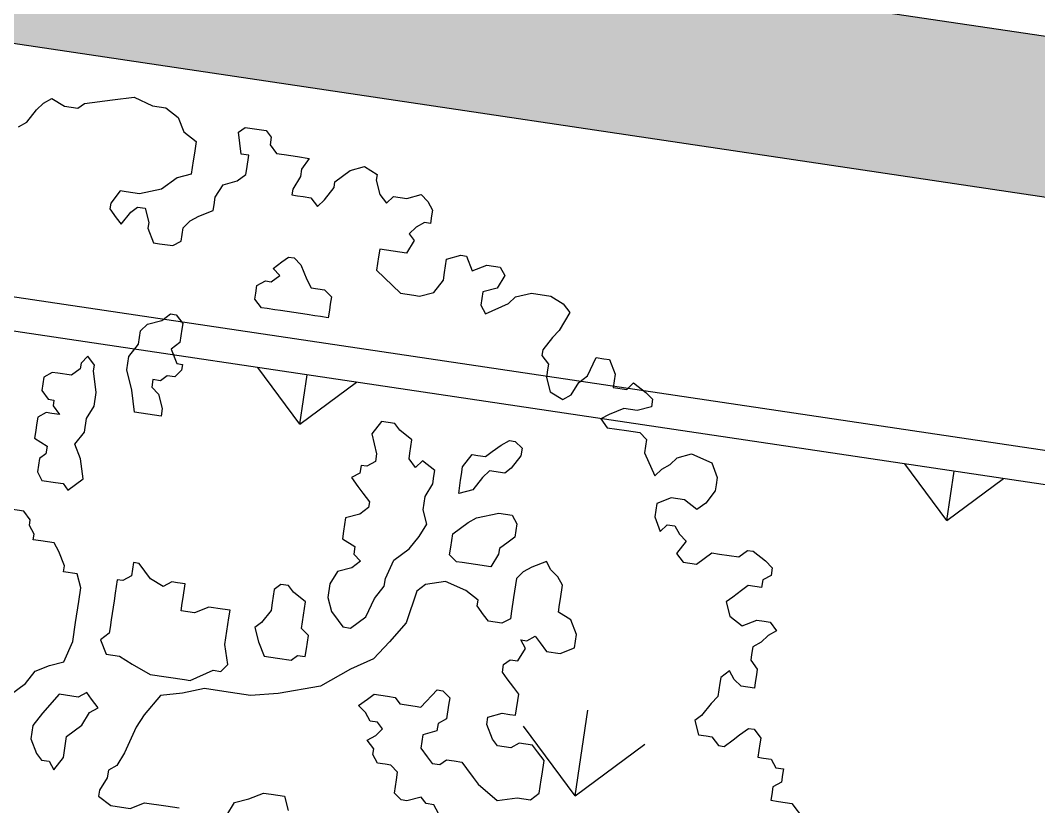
# Model space of a CAD drawing. Header units: millimetres. Extents: x 338 to 506, y 179 to 335.
# Drawn here: x 384.634 to 389.107, y 321.02 to 324.475 of the extents above; entities that cross this region are included whole.
import ezdxf

# ---------------------------------------------------------------- set-up
doc = ezdxf.new("R2010")
doc.units = ezdxf.units.MM
for name, color, linetype in [('ANDEN', 251, 'Continuous'), ('ARBOL-TOP', 3, 'Continuous'), ('MUROS', 32, 'Continuous')]:
    doc.layers.add(name, color=color, linetype=linetype)

# ---------------------------------------------------------------- blocks, each defined once
blk = doc.blocks.new('*U887')
at = {"layer": 'ANDEN', "linetype": 'Continuous'}
for p, q in [((139.8345, 78.5683), (139.8345, 133.6332)), ((140.5344, 133.6332), (140.5344, 78.5683))]:
    blk.add_line(p, q, dxfattribs=at)
at = {"layer": 'ANDEN', "linetype": 'Continuous', "extrusion": (0, 0, -1)}
for points in [[(-139.8345, 133.6332), (-140.5344, 78.5683), (-139.8345, 78.5683)], [(-139.8345, 133.6332), (-140.5344, 133.6332), (-140.5344, 78.5683)]]:
    blk.add_solid(points, dxfattribs=at)
blk = doc.blocks.new('*X960')
at = {"color": 0}
for p, q in [((138.3654, 120.5804), (138.5846, 120.7997)), ((138.3654, 120.5804), (138.5846, 120.3612)), ((138.3654, 120.5804), (138.5846, 120.5804)), ((136.9286, 119.1436), (137.198, 119.413)), ((136.9286, 119.1436), (137.198, 118.8742)), ((136.9286, 119.1436), (137.3096, 119.1436)), ((138.3654, 117.7067), (138.5846, 117.926)), ((138.3654, 117.7067), (138.5846, 117.4875)), ((138.3654, 117.7067), (138.5846, 117.7067))]:
    blk.add_line(p, q, dxfattribs=at)
blk = doc.blocks.new('ARBOLITO')
at = {"linetype": 'ByBlock'}
for points in [[(462.3897, 69.7553), (462.398, 69.7615), (462.4063, 69.7761), (462.4125, 69.7844), (462.4208, 69.7906), (462.4354, 69.7844), (462.4499, 69.7844), (462.4562, 69.7906), (462.4853, 69.7989), (462.5081, 69.8052), (462.5289, 69.7989), (462.5434, 69.7989), (462.558, 69.7906), (462.5663, 69.7761), (462.5808, 69.7678), (462.5808, 69.7553), (462.5808, 69.747), (462.5808, 69.7324), (462.5663, 69.7262), (462.5517, 69.7117), (462.5289, 69.7033), (462.5143, 69.7033), (462.5081, 69.7033), (462.4998, 69.6888), (462.4998, 69.6826), (462.5081, 69.6742), (462.5143, 69.668), (462.5227, 69.6826), (462.5289, 69.6888), (462.5372, 69.6888), (462.5434, 69.6742), (462.5434, 69.668), (462.5517, 69.6535), (462.558, 69.6535), (462.5725, 69.6535), (462.5808, 69.6597), (462.5808, 69.6742), (462.5871, 69.6826), (462.5954, 69.6888), (462.6099, 69.6971), (462.6099, 69.7033), (462.6099, 69.7117), (462.6162, 69.7262), (462.6307, 69.7324), (462.639, 69.7407), (462.639, 69.747), (462.639, 69.7615), (462.6307, 69.7615), (462.6245, 69.7844), (462.6307, 69.7906), (462.6536, 69.7906), (462.6598, 69.7844), (462.6598, 69.7761), (462.6681, 69.7678), (462.6764, 69.7678), (462.691, 69.7678), (462.7034, 69.7678), (462.6972, 69.7553), (462.6972, 69.747), (462.691, 69.7324), (462.691, 69.7262), (462.6972, 69.7262), (462.7034, 69.7262), (462.7117, 69.7262), (462.7201, 69.7179), (462.7263, 69.7262), (462.7346, 69.7407), (462.7346, 69.747), (462.7491, 69.7615), (462.7637, 69.7678), (462.7782, 69.7615), (462.7782, 69.7553), (462.7845, 69.7407), (462.7928, 69.7324), (462.799, 69.7407), (462.8136, 69.7407), (462.8281, 69.747), (462.8364, 69.7407), (462.8427, 69.7324), (462.8427, 69.7262), (462.8427, 69.7179), (462.8364, 69.7179), (462.8281, 69.7117), (462.8219, 69.7033), (462.8281, 69.6971), (462.8219, 69.6826), (462.8073, 69.6826), (462.7928, 69.6826), (462.7928, 69.6742), (462.7928, 69.6597), (462.8219, 69.6389), (462.8364, 69.6389), (462.8427, 69.6389), (462.8572, 69.6452), (462.8655, 69.6597), (462.8655, 69.668), (462.8655, 69.6826), (462.8801, 69.6888), (462.8863, 69.6888), (462.8946, 69.6742), (462.9091, 69.6826), (462.9237, 69.6826), (462.9299, 69.6742), (462.9237, 69.6597), (462.9091, 69.6535), (462.9091, 69.6389), (462.9154, 69.6306), (462.9382, 69.6452), (462.9445, 69.6535), (462.9611, 69.6597), (462.9819, 69.6597), (462.9964, 69.6535), (463.0047, 69.6452), (462.9964, 69.6244), (462.9902, 69.6161), (462.9819, 69.6015), (462.9819, 69.5953), (462.9902, 69.587), (462.9902, 69.5807), (462.9902, 69.5724), (462.9964, 69.5579), (463.011, 69.5517), (463.0193, 69.5579), (463.0255, 69.5724), (463.0338, 69.5807), (463.0401, 69.6015), (463.0484, 69.6015), (463.0546, 69.6015), (463.0629, 69.587), (463.0629, 69.5724), (463.0775, 69.5724), (463.0837, 69.5807), (463.0982, 69.5724), (463.1065, 69.5662), (463.1065, 69.5579), (463.092, 69.5517), (463.0775, 69.5517), (463.0629, 69.5433), (463.0546, 69.5371), (463.0629, 69.5288), (463.0837, 69.5288), (463.0982, 69.5288), (463.1065, 69.5226), (463.1065, 69.508), (463.1211, 69.4852), (463.1273, 69.4935), (463.1356, 69.4997), (463.1419, 69.508), (463.1564, 69.5143), (463.1793, 69.508), (463.1876, 69.4935), (463.1876, 69.4852), (463.1876, 69.4789), (463.1793, 69.4644), (463.171, 69.4561), (463.1564, 69.4644), (463.1419, 69.4644), (463.1273, 69.4561), (463.1273, 69.4415), (463.1356, 69.427), (463.1419, 69.4353), (463.1502, 69.4353), (463.1564, 69.427), (463.1647, 69.4207), (463.1564, 69.4062), (463.1647, 69.3979), (463.1793, 69.3979), (463.1938, 69.4124), (463.2021, 69.4124), (463.2229, 69.4124), (463.2312, 69.4207), (463.2375, 69.4207), (463.252, 69.4124), (463.2603, 69.4062), (463.2603, 69.3979), (463.252, 69.3917), (463.252, 69.3833), (463.2375, 69.3833), (463.2312, 69.3771), (463.2229, 69.3688), (463.2167, 69.3626), (463.2229, 69.348), (463.2375, 69.3397), (463.252, 69.348), (463.2603, 69.348), (463.2665, 69.348), (463.2749, 69.3397), (463.2665, 69.3335), (463.2603, 69.3252), (463.252, 69.3189), (463.252, 69.3106), (463.252, 69.3044), (463.2603, 69.2961), (463.2603, 69.2898), (463.2603, 69.2815), (463.2603, 69.2753), (463.2458, 69.2753), (463.2375, 69.2815), (463.2312, 69.2898), (463.2229, 69.2815), (463.2229, 69.2753), (463.2229, 69.2607), (463.2167, 69.2524), (463.2084, 69.2379), (463.2021, 69.2317), (463.2084, 69.2171), (463.2167, 69.2171), (463.2229, 69.2171), (463.2312, 69.2088), (463.2375, 69.2088), (463.2458, 69.2171), (463.252, 69.2233), (463.2603, 69.2317), (463.2665, 69.2317), (463.2749, 69.2233), (463.2749, 69.2171), (463.2749, 69.2026), (463.2811, 69.2026), (463.2894, 69.2026), (463.2956, 69.1943), (463.3039, 69.1943), (463.3039, 69.188), (463.3039, 69.1797), (463.2956, 69.1735), (463.2956, 69.1652), (463.2956, 69.1589), (463.3039, 69.1589), (463.3185, 69.1589), (463.333, 69.1444)], [(462.3897, 69.7553), (462.398, 69.7615), (462.4063, 69.7761), (462.4125, 69.7844), (462.4208, 69.7906), (462.4354, 69.7844), (462.4499, 69.7844), (462.4562, 69.7906), (462.4853, 69.7989), (462.5081, 69.8052), (462.5289, 69.7989), (462.5434, 69.7989), (462.558, 69.7906), (462.5663, 69.7761), (462.5808, 69.7678), (462.5808, 69.7553), (462.5808, 69.747), (462.5808, 69.7324), (462.5663, 69.7262), (462.5517, 69.7117), (462.5289, 69.7033), (462.5143, 69.7033), (462.5081, 69.7033), (462.4998, 69.6888), (462.4998, 69.6826), (462.5081, 69.6742), (462.5143, 69.668), (462.5227, 69.6826), (462.5289, 69.6888), (462.5372, 69.6888), (462.5434, 69.6742), (462.5434, 69.668), (462.5517, 69.6535), (462.558, 69.6535), (462.5725, 69.6535), (462.5808, 69.6597), (462.5808, 69.6742), (462.5871, 69.6826), (462.5954, 69.6888), (462.6099, 69.6971), (462.6099, 69.7033), (462.6099, 69.7117), (462.6162, 69.7262), (462.6307, 69.7324), (462.639, 69.7407), (462.639, 69.747), (462.639, 69.7615), (462.6307, 69.7615), (462.6245, 69.7844), (462.6307, 69.7906), (462.6536, 69.7906), (462.6598, 69.7844), (462.6598, 69.7761), (462.6681, 69.7678), (462.6764, 69.7678), (462.691, 69.7678), (462.7034, 69.7678), (462.6972, 69.7553), (462.6972, 69.747), (462.691, 69.7324), (462.691, 69.7262), (462.6972, 69.7262), (462.7034, 69.7262), (462.7117, 69.7262), (462.7201, 69.7179), (462.7263, 69.7262), (462.7346, 69.7407), (462.7346, 69.747), (462.7491, 69.7615), (462.7637, 69.7678), (462.7782, 69.7615), (462.7782, 69.7553), (462.7845, 69.7407), (462.7928, 69.7324), (462.799, 69.7407), (462.8136, 69.7407), (462.8281, 69.747), (462.8364, 69.7407), (462.8427, 69.7324), (462.8427, 69.7262), (462.8427, 69.7179), (462.8364, 69.7179), (462.8281, 69.7117), (462.8219, 69.7033), (462.8281, 69.6971), (462.8219, 69.6826), (462.8073, 69.6826), (462.7928, 69.6826), (462.7928, 69.6742), (462.7928, 69.6597), (462.8219, 69.6389), (462.8364, 69.6389), (462.8427, 69.6389), (462.8572, 69.6452), (462.8655, 69.6597), (462.8655, 69.668), (462.8655, 69.6826), (462.8801, 69.6888), (462.8863, 69.6888), (462.8946, 69.6742), (462.9091, 69.6826), (462.9237, 69.6826), (462.9299, 69.6742), (462.9237, 69.6597), (462.9091, 69.6535), (462.9091, 69.6389), (462.9154, 69.6306), (462.9382, 69.6452), (462.9445, 69.6535), (462.9611, 69.6597), (462.9819, 69.6597), (462.9964, 69.6535), (463.0047, 69.6452), (462.9964, 69.6244), (462.9902, 69.6161), (462.9819, 69.6015), (462.9819, 69.5953), (462.9902, 69.587), (462.9902, 69.5807), (462.9902, 69.5724), (462.9964, 69.5579), (463.011, 69.5517), (463.0193, 69.5579), (463.0255, 69.5724), (463.0338, 69.5807), (463.0401, 69.6015), (463.0484, 69.6015), (463.0546, 69.6015), (463.0629, 69.587), (463.0629, 69.5724), (463.0775, 69.5724), (463.0837, 69.5807), (463.0982, 69.5724), (463.1065, 69.5662), (463.1065, 69.5579), (463.092, 69.5517), (463.0775, 69.5517), (463.0629, 69.5433), (463.0546, 69.5371), (463.0629, 69.5288), (463.0837, 69.5288), (463.0982, 69.5288), (463.1065, 69.5226), (463.1065, 69.508), (463.1211, 69.4852), (463.1273, 69.4935), (463.1356, 69.4997), (463.1419, 69.508), (463.1564, 69.5143), (463.1793, 69.508), (463.1876, 69.4935), (463.1876, 69.4852), (463.1876, 69.4789), (463.1793, 69.4644), (463.171, 69.4561), (463.1564, 69.4644), (463.1419, 69.4644), (463.1273, 69.4561), (463.1273, 69.4415), (463.1356, 69.427), (463.1419, 69.4353), (463.1502, 69.4353), (463.1564, 69.427), (463.1647, 69.4207), (463.1564, 69.4062), (463.1647, 69.3979), (463.1793, 69.3979), (463.1938, 69.4124), (463.2021, 69.4124), (463.2229, 69.4124), (463.2312, 69.4207), (463.2375, 69.4207), (463.252, 69.4124), (463.2603, 69.4062), (463.2603, 69.3979), (463.252, 69.3917), (463.252, 69.3833), (463.2375, 69.3833), (463.2312, 69.3771), (463.2229, 69.3688), (463.2167, 69.3626), (463.2229, 69.348), (463.2375, 69.3397), (463.252, 69.348), (463.2603, 69.348), (463.2665, 69.348), (463.2749, 69.3397), (463.2665, 69.3335), (463.2603, 69.3252), (463.252, 69.3189), (463.252, 69.3106), (463.252, 69.3044), (463.2603, 69.2961), (463.2603, 69.2898), (463.2603, 69.2815), (463.2603, 69.2753), (463.2458, 69.2753), (463.2375, 69.2815), (463.2312, 69.2898), (463.2229, 69.2815), (463.2229, 69.2753), (463.2229, 69.2607), (463.2167, 69.2524), (463.2084, 69.2379), (463.2021, 69.2317), (463.2084, 69.2171), (463.2167, 69.2171), (463.2229, 69.2171), (463.2312, 69.2088), (463.2375, 69.2088), (463.2458, 69.2171), (463.252, 69.2233), (463.2603, 69.2317), (463.2665, 69.2317), (463.2749, 69.2233), (463.2749, 69.2171), (463.2749, 69.2026), (463.2811, 69.2026), (463.2894, 69.2026), (463.2956, 69.1943), (463.3039, 69.1943), (463.3039, 69.188), (463.3039, 69.1797), (463.2956, 69.1735), (463.2956, 69.1652), (463.2956, 69.1589), (463.3039, 69.1589), (463.3185, 69.1589), (463.333, 69.1444)], [(462.7117, 69.6015), (462.6972, 69.6015), (462.691, 69.6015), (462.6827, 69.6015), (462.6764, 69.6015), (462.6681, 69.6098), (462.6681, 69.6161), (462.6681, 69.6244), (462.6764, 69.6306), (462.6827, 69.6306), (462.691, 69.6389), (462.6827, 69.6452), (462.691, 69.6535), (462.6972, 69.6597), (462.7034, 69.6597), (462.7117, 69.6535), (462.7201, 69.6389), (462.7263, 69.6306), (462.7408, 69.6306), (462.7491, 69.6244), (462.7491, 69.6161), (462.7491, 69.6098), (462.7491, 69.6015), (462.7408, 69.6015), (462.7346, 69.6015), (462.7263, 69.6015), (462.7117, 69.6015), (462.7117, 69.6015)], [(462.7117, 69.6015), (462.6972, 69.6015), (462.691, 69.6015), (462.6827, 69.6015), (462.6764, 69.6015), (462.6681, 69.6098), (462.6681, 69.6161), (462.6681, 69.6244), (462.6764, 69.6306), (462.6827, 69.6306), (462.691, 69.6389), (462.6827, 69.6452), (462.691, 69.6535), (462.6972, 69.6597), (462.7034, 69.6597), (462.7117, 69.6535), (462.7201, 69.6389), (462.7263, 69.6306), (462.7408, 69.6306), (462.7491, 69.6244), (462.7491, 69.6161), (462.7491, 69.6098), (462.7491, 69.6015), (462.7408, 69.6015), (462.7346, 69.6015), (462.7263, 69.6015), (462.7117, 69.6015)], [(462.5725, 69.508), (462.5725, 69.4997), (462.5808, 69.4935), (462.5871, 69.4789), (462.5871, 69.4706), (462.5725, 69.4706), (462.558, 69.4706), (462.5517, 69.4935), (462.5434, 69.5143), (462.5434, 69.5288), (462.5517, 69.5433), (462.5517, 69.5579), (462.558, 69.5662), (462.5725, 69.5724), (462.5808, 69.5807), (462.5871, 69.5807), (462.5954, 69.5724), (462.5954, 69.5662), (462.5954, 69.5517), (462.5871, 69.5433), (462.5954, 69.5288), (462.6016, 69.5288), (462.6016, 69.5226), (462.5954, 69.5143), (462.5871, 69.5143), (462.5808, 69.508), (462.5725, 69.508), (462.5725, 69.508)], [(462.5725, 69.508), (462.5725, 69.4997), (462.5808, 69.4935), (462.5871, 69.4789), (462.5871, 69.4706), (462.5725, 69.4706), (462.558, 69.4706), (462.5517, 69.4935), (462.5434, 69.5143), (462.5434, 69.5288), (462.5517, 69.5433), (462.5517, 69.5579), (462.558, 69.5662), (462.5725, 69.5724), (462.5808, 69.5807), (462.5871, 69.5807), (462.5954, 69.5724), (462.5954, 69.5662), (462.5954, 69.5517), (462.5871, 69.5433), (462.5954, 69.5288), (462.6016, 69.5288), (462.6016, 69.5226), (462.5954, 69.5143), (462.5871, 69.5143), (462.5808, 69.508), (462.5725, 69.508)], [(462.5143, 69.3917), (462.5081, 69.4124), (462.4998, 69.427), (462.5081, 69.4415), (462.5081, 69.4561), (462.5143, 69.4706), (462.5143, 69.4852), (462.5081, 69.508), (462.5081, 69.5143), (462.4998, 69.5226), (462.4936, 69.5143), (462.4936, 69.508), (462.4853, 69.4997), (462.4707, 69.4997), (462.4645, 69.4997), (462.4562, 69.4935), (462.4562, 69.4789), (462.4645, 69.4706), (462.4707, 69.4706), (462.4707, 69.4644), (462.479, 69.4561), (462.4707, 69.4561), (462.4645, 69.4561), (462.4562, 69.4498), (462.4562, 69.4415), (462.4562, 69.4353), (462.4562, 69.427), (462.4707, 69.4207), (462.4707, 69.4124), (462.4645, 69.4062), (462.4645, 69.3917), (462.4707, 69.3833), (462.4853, 69.3833), (462.4936, 69.3833), (462.4998, 69.3771), (462.5143, 69.3917), (462.5143, 69.3917)], [(462.5143, 69.3917), (462.5081, 69.4124), (462.4998, 69.427), (462.5081, 69.4415), (462.5081, 69.4561), (462.5143, 69.4706), (462.5143, 69.4852), (462.5081, 69.508), (462.5081, 69.5143), (462.4998, 69.5226), (462.4936, 69.5143), (462.4936, 69.508), (462.4853, 69.4997), (462.4707, 69.4997), (462.4645, 69.4997), (462.4562, 69.4935), (462.4562, 69.4789), (462.4645, 69.4706), (462.4707, 69.4706), (462.4707, 69.4644), (462.479, 69.4561), (462.4707, 69.4561), (462.4645, 69.4561), (462.4562, 69.4498), (462.4562, 69.4415), (462.4562, 69.4353), (462.4562, 69.427), (462.4707, 69.4207), (462.4707, 69.4124), (462.4645, 69.4062), (462.4645, 69.3917), (462.4707, 69.3833), (462.4853, 69.3833), (462.4936, 69.3833), (462.4998, 69.3771), (462.5143, 69.3917)], [(462.8219, 69.2753), (462.8364, 69.2898), (462.8427, 69.3106), (462.851, 69.3252), (462.851, 69.3335), (462.8572, 69.3543), (462.8717, 69.3688), (462.8801, 69.3833), (462.8863, 69.3979), (462.8801, 69.4124), (462.8801, 69.427), (462.8863, 69.4415), (462.8863, 69.4498), (462.8863, 69.4561), (462.8717, 69.4644), (462.8655, 69.4561), (462.8572, 69.4644), (462.8572, 69.4706), (462.8572, 69.4852), (462.8427, 69.4935), (462.8364, 69.4997), (462.8219, 69.4997), (462.8136, 69.4852), (462.8219, 69.4644), (462.8219, 69.4561), (462.8136, 69.4498), (462.8073, 69.4498), (462.8073, 69.4415), (462.799, 69.4353), (462.8073, 69.427), (462.8136, 69.4207), (462.8219, 69.4124), (462.8219, 69.4062), (462.8136, 69.3979), (462.799, 69.3917), (462.799, 69.3771), (462.799, 69.3688), (462.8136, 69.3626), (462.8136, 69.3543), (462.8219, 69.348), (462.8136, 69.3397), (462.799, 69.3335), (462.7928, 69.3189), (462.7928, 69.3044), (462.799, 69.2898), (462.8073, 69.2815), (462.8136, 69.2753), (462.8219, 69.2753), (462.8219, 69.2753)], [(462.8219, 69.2753), (462.8364, 69.2898), (462.8427, 69.3106), (462.851, 69.3252), (462.851, 69.3335), (462.8572, 69.3543), (462.8717, 69.3688), (462.8801, 69.3833), (462.8863, 69.3979), (462.8801, 69.4124), (462.8801, 69.427), (462.8863, 69.4415), (462.8863, 69.4498), (462.8863, 69.4561), (462.8717, 69.4644), (462.8655, 69.4561), (462.8572, 69.4644), (462.8572, 69.4706), (462.8572, 69.4852), (462.8427, 69.4935), (462.8364, 69.4997), (462.8219, 69.4997), (462.8136, 69.4852), (462.8219, 69.4644), (462.8219, 69.4561), (462.8136, 69.4498), (462.8073, 69.4498), (462.8073, 69.4415), (462.799, 69.4353), (462.8073, 69.427), (462.8136, 69.4207), (462.8219, 69.4124), (462.8219, 69.4062), (462.8136, 69.3979), (462.799, 69.3917), (462.799, 69.3771), (462.799, 69.3688), (462.8136, 69.3626), (462.8136, 69.3543), (462.8219, 69.348), (462.8136, 69.3397), (462.799, 69.3335), (462.7928, 69.3189), (462.7928, 69.3044), (462.799, 69.2898), (462.8073, 69.2815), (462.8136, 69.2753), (462.8219, 69.2753)], [(462.9154, 69.4353), (462.9154, 69.4498), (462.9154, 69.4561), (462.9154, 69.4644), (462.9237, 69.4789), (462.9299, 69.4789), (462.9382, 69.4789), (462.9445, 69.4852), (462.9528, 69.4935), (462.9611, 69.4997), (462.9673, 69.4997), (462.9756, 69.4935), (462.9756, 69.4852), (462.9673, 69.4706), (462.9611, 69.4644), (462.9445, 69.4644), (462.9382, 69.4561), (462.9299, 69.4415), (462.9154, 69.4353), (462.9154, 69.4353)], [(462.9154, 69.4353), (462.9154, 69.4498), (462.9154, 69.4561), (462.9154, 69.4644), (462.9237, 69.4789), (462.9299, 69.4789), (462.9382, 69.4789), (462.9445, 69.4852), (462.9528, 69.4935), (462.9611, 69.4997), (462.9673, 69.4997), (462.9756, 69.4935), (462.9756, 69.4852), (462.9673, 69.4706), (462.9611, 69.4644), (462.9445, 69.4644), (462.9382, 69.4561), (462.9299, 69.4415), (462.9154, 69.4353)], [(462.9445, 69.3626), (462.9299, 69.3626), (462.9237, 69.3626), (462.9154, 69.3688), (462.9154, 69.3771), (462.9154, 69.3917), (462.9299, 69.4062), (462.9382, 69.4124), (462.9611, 69.4207), (462.9756, 69.4207), (462.9819, 69.4124), (462.9819, 69.3979), (462.9756, 69.3917), (462.9673, 69.3833), (462.9673, 69.3771), (462.9611, 69.3626), (462.9445, 69.3626), (462.9445, 69.3626)], [(462.9445, 69.3626), (462.9299, 69.3626), (462.9237, 69.3626), (462.9154, 69.3688), (462.9154, 69.3771), (462.9154, 69.3917), (462.9299, 69.4062), (462.9382, 69.4124), (462.9611, 69.4207), (462.9756, 69.4207), (462.9819, 69.4124), (462.9819, 69.3979), (462.9756, 69.3917), (462.9673, 69.3833), (462.9673, 69.3771), (462.9611, 69.3626), (462.9445, 69.3626)], [(462.5808, 69.0571), (462.5954, 69.0488), (462.6162, 69.0488), (462.6307, 69.0571), (462.6536, 69.0571), (462.6681, 69.0571)], [(462.7201, 69.0571), (462.7263, 69.0717), (462.7408, 69.0779), (462.7554, 69.0862), (462.7637, 69.0862), (462.7782, 69.0862), (462.7845, 69.0717)], [(462.9445, 69.0924), (462.9382, 69.1008), (462.9299, 69.1008), (462.9237, 69.107), (462.9091, 69.1008), (462.9029, 69.1008), (462.8946, 69.107), (462.8946, 69.1215), (462.8946, 69.1298), (462.8863, 69.1361), (462.8801, 69.1361), (462.8717, 69.1361), (462.8655, 69.1444), (462.8655, 69.1506), (462.8572, 69.1589), (462.8655, 69.1652), (462.8717, 69.1735), (462.8655, 69.1797), (462.8572, 69.1797), (462.851, 69.188), (462.8427, 69.1943), (462.851, 69.2026), (462.8572, 69.2088), (462.8717, 69.2088), (462.8801, 69.2088), (462.8863, 69.2026), (462.9029, 69.2026), (462.9091, 69.2026), (462.9237, 69.2233), (462.9299, 69.2233), (462.9382, 69.2171), (462.9382, 69.2088), (462.9382, 69.1943), (462.9299, 69.188), (462.9299, 69.1797), (462.9154, 69.1735), (462.9154, 69.1589), (462.9237, 69.1506), (462.9299, 69.1444), (462.9382, 69.1444), (462.9445, 69.1506), (462.9528, 69.1506), (462.9611, 69.1506), (462.9673, 69.1444), (462.9756, 69.1361), (462.9819, 69.1298), (463.0047, 69.1153), (463.0255, 69.1215), (463.0401, 69.1215), (463.0484, 69.1298), (463.0484, 69.1444), (463.0484, 69.1506), (463.0484, 69.1652), (463.0401, 69.1735), (463.0338, 69.1797), (463.0193, 69.1797), (463.011, 69.1735), (462.9964, 69.1735), (462.9902, 69.1797), (462.9819, 69.1943), (462.9819, 69.2026), (462.9964, 69.2088), (463.0047, 69.2088), (463.011, 69.2088), (463.011, 69.2317), (463.0047, 69.2379), (462.9964, 69.2462), (462.9902, 69.2524), (462.9902, 69.2607), (462.9964, 69.267), (463.0047, 69.267), (463.011, 69.2815), (463.0047, 69.2898), (463.011, 69.2898), (463.0193, 69.2961), (463.0255, 69.2898), (463.0338, 69.2815), (463.0484, 69.2815), (463.0629, 69.2898), (463.0629, 69.3044), (463.0546, 69.3189), (463.0401, 69.3252), (463.0401, 69.3335), (463.0401, 69.3397), (463.0401, 69.3543), (463.0338, 69.3626), (463.0255, 69.3688), (463.0193, 69.3771), (463.0047, 69.3688), (462.9964, 69.3626), (462.9902, 69.3543), (462.9902, 69.3335), (462.9902, 69.3189), (462.9902, 69.3106), (462.9819, 69.3044), (462.9673, 69.3044), (462.9611, 69.3106), (462.9528, 69.3189), (462.9528, 69.3252), (462.9382, 69.3335), (462.9154, 69.3397), (462.8946, 69.3335), (462.8863, 69.3252), (462.8801, 69.2898), (462.8655, 69.267), (462.851, 69.2462), (462.8281, 69.2317), (462.799, 69.2088), (462.7554, 69.1943), (462.7263, 69.188), (462.6972, 69.188), (462.6764, 69.188), (462.6536, 69.1797), (462.6307, 69.1735), (462.6162, 69.1506), (462.6099, 69.1361), (462.6016, 69.107), (462.5954, 69.0924), (462.5871, 69.0862), (462.5871, 69.0779), (462.5808, 69.0633), (462.5808, 69.0571), (462.5808, 69.0571)], [(462.5808, 69.0571), (462.5954, 69.0488), (462.6162, 69.0488), (462.6307, 69.0571), (462.6536, 69.0571), (462.6681, 69.0571)], [(462.7201, 69.0571), (462.7263, 69.0717), (462.7408, 69.0779), (462.7554, 69.0862), (462.7637, 69.0862), (462.7782, 69.0862), (462.7845, 69.0717)], [(462.9445, 69.0924), (462.9382, 69.1008), (462.9299, 69.1008), (462.9237, 69.107), (462.9091, 69.1008), (462.9029, 69.1008), (462.8946, 69.107), (462.8946, 69.1215), (462.8946, 69.1298), (462.8863, 69.1361), (462.8801, 69.1361), (462.8717, 69.1361), (462.8655, 69.1444), (462.8655, 69.1506), (462.8572, 69.1589), (462.8655, 69.1652), (462.8717, 69.1735), (462.8655, 69.1797), (462.8572, 69.1797), (462.851, 69.188), (462.8427, 69.1943), (462.851, 69.2026), (462.8572, 69.2088), (462.8717, 69.2088), (462.8801, 69.2088), (462.8863, 69.2026), (462.9029, 69.2026), (462.9091, 69.2026), (462.9237, 69.2233), (462.9299, 69.2233), (462.9382, 69.2171), (462.9382, 69.2088), (462.9382, 69.1943), (462.9299, 69.188), (462.9299, 69.1797), (462.9154, 69.1735), (462.9154, 69.1589), (462.9237, 69.1506), (462.9299, 69.1444), (462.9382, 69.1444), (462.9445, 69.1506), (462.9528, 69.1506), (462.9611, 69.1506), (462.9673, 69.1444), (462.9756, 69.1361), (462.9819, 69.1298), (463.0047, 69.1153), (463.0255, 69.1215), (463.0401, 69.1215), (463.0484, 69.1298), (463.0484, 69.1444), (463.0484, 69.1506), (463.0484, 69.1652), (463.0401, 69.1735), (463.0338, 69.1797), (463.0193, 69.1797), (463.011, 69.1735), (462.9964, 69.1735), (462.9902, 69.1797), (462.9819, 69.1943), (462.9819, 69.2026), (462.9964, 69.2088), (463.0047, 69.2088), (463.011, 69.2088), (463.011, 69.2317), (463.0047, 69.2379), (462.9964, 69.2462), (462.9902, 69.2524), (462.9902, 69.2607), (462.9964, 69.267), (463.0047, 69.267), (463.011, 69.2815), (463.0047, 69.2898), (463.011, 69.2898), (463.0193, 69.2961), (463.0255, 69.2898), (463.0338, 69.2815), (463.0484, 69.2815), (463.0629, 69.2898), (463.0629, 69.3044), (463.0546, 69.3189), (463.0401, 69.3252), (463.0401, 69.3335), (463.0401, 69.3397), (463.0401, 69.3543), (463.0338, 69.3626), (463.0255, 69.3688), (463.0193, 69.3771), (463.0047, 69.3688), (462.9964, 69.3626), (462.9902, 69.3543), (462.9902, 69.3335), (462.9902, 69.3189), (462.9902, 69.3106), (462.9819, 69.3044), (462.9673, 69.3044), (462.9611, 69.3106), (462.9528, 69.3189), (462.9528, 69.3252), (462.9382, 69.3335), (462.9154, 69.3397), (462.8946, 69.3335), (462.8863, 69.3252), (462.8801, 69.2898), (462.8655, 69.267), (462.851, 69.2462), (462.8281, 69.2317), (462.799, 69.2088), (462.7554, 69.1943), (462.7263, 69.188), (462.6972, 69.188), (462.6764, 69.188), (462.6536, 69.1797), (462.6307, 69.1735), (462.6162, 69.1506), (462.6099, 69.1361), (462.6016, 69.107), (462.5954, 69.0924), (462.5871, 69.0862), (462.5871, 69.0779), (462.5808, 69.0633), (462.5808, 69.0571)], [(462.4707, 69.1506), (462.4853, 69.1652), (462.4936, 69.1797), (462.5081, 69.188), (462.5227, 69.1943), (462.5289, 69.2171), (462.5289, 69.2379), (462.5289, 69.2607), (462.5289, 69.2753), (462.5227, 69.2898), (462.5081, 69.2898), (462.5081, 69.2961), (462.4998, 69.3106), (462.4936, 69.3189), (462.479, 69.3189), (462.4707, 69.3189), (462.4707, 69.3252), (462.4645, 69.3335), (462.4645, 69.3397), (462.4562, 69.348), (462.4416, 69.348)], [(462.4707, 69.1506), (462.4853, 69.1652), (462.4936, 69.1797), (462.5081, 69.188), (462.5227, 69.1943), (462.5289, 69.2171), (462.5289, 69.2379), (462.5289, 69.2607), (462.5289, 69.2753), (462.5227, 69.2898), (462.5081, 69.2898), (462.5081, 69.2961), (462.4998, 69.3106), (462.4936, 69.3189), (462.479, 69.3189), (462.4707, 69.3189), (462.4707, 69.3252), (462.4645, 69.3335), (462.4645, 69.3397), (462.4562, 69.348), (462.4416, 69.348)], [(462.6972, 69.2171), (462.691, 69.2379), (462.691, 69.2524), (462.691, 69.267), (462.691, 69.2753), (462.6827, 69.2753), (462.6681, 69.2753), (462.6536, 69.267), (462.639, 69.267), (462.639, 69.2753), (462.639, 69.2815), (462.639, 69.2961), (462.6307, 69.2961), (462.6245, 69.2961), (462.6162, 69.2898), (462.6016, 69.2961), (462.5871, 69.3106), (462.5808, 69.3106), (462.5808, 69.2961), (462.5725, 69.2898), (462.5663, 69.2898), (462.5663, 69.2753), (462.5663, 69.267), (462.5663, 69.2462), (462.5663, 69.2379), (462.5663, 69.2317), (462.558, 69.2233), (462.5663, 69.2088), (462.5808, 69.2088), (462.5954, 69.2026), (462.6162, 69.1943), (462.6536, 69.1943), (462.6598, 69.1943), (462.6827, 69.2088), (462.691, 69.2088), (462.6972, 69.2171), (462.6972, 69.2171)], [(462.6972, 69.2171), (462.691, 69.2379), (462.691, 69.2524), (462.691, 69.267), (462.691, 69.2753), (462.6827, 69.2753), (462.6681, 69.2753), (462.6536, 69.267), (462.639, 69.267), (462.639, 69.2753), (462.639, 69.2815), (462.639, 69.2961), (462.6307, 69.2961), (462.6245, 69.2961), (462.6162, 69.2898), (462.6016, 69.2961), (462.5871, 69.3106), (462.5808, 69.3106), (462.5808, 69.2961), (462.5725, 69.2898), (462.5663, 69.2898), (462.5663, 69.2753), (462.5663, 69.267), (462.5663, 69.2462), (462.5663, 69.2379), (462.5663, 69.2317), (462.558, 69.2233), (462.5663, 69.2088), (462.5808, 69.2088), (462.5954, 69.2026), (462.6162, 69.1943), (462.6536, 69.1943), (462.6598, 69.1943), (462.6827, 69.2088), (462.691, 69.2088), (462.6972, 69.2171)], [(462.7782, 69.2462), (462.7782, 69.2607), (462.7699, 69.267), (462.7699, 69.2815), (462.7699, 69.2961), (462.7554, 69.3044), (462.7491, 69.3106), (462.7408, 69.3106), (462.7346, 69.3044), (462.7346, 69.2898), (462.7346, 69.2815), (462.7263, 69.267), (462.7201, 69.2607), (462.7263, 69.2462), (462.7346, 69.2317), (462.7491, 69.2317), (462.7637, 69.2317), (462.7699, 69.2379), (462.7782, 69.2379), (462.7782, 69.2462), (462.7782, 69.2462)], [(462.7782, 69.2462), (462.7782, 69.2607), (462.7699, 69.267), (462.7699, 69.2815), (462.7699, 69.2961), (462.7554, 69.3044), (462.7491, 69.3106), (462.7408, 69.3106), (462.7346, 69.3044), (462.7346, 69.2898), (462.7346, 69.2815), (462.7263, 69.267), (462.7201, 69.2607), (462.7263, 69.2462), (462.7346, 69.2317), (462.7491, 69.2317), (462.7637, 69.2317), (462.7699, 69.2379), (462.7782, 69.2379), (462.7782, 69.2462)], [(462.5289, 69.0779), (462.5372, 69.0924), (462.5372, 69.1153), (462.5517, 69.1298), (462.558, 69.1444), (462.5663, 69.1506), (462.558, 69.1589), (462.5517, 69.1652), (462.5434, 69.1589), (462.5227, 69.1589), (462.5081, 69.1361), (462.4998, 69.1215), (462.4998, 69.107), (462.5081, 69.0924), (462.5143, 69.0862), (462.5227, 69.0862), (462.5289, 69.0779), (462.5289, 69.0779)], [(462.5289, 69.0779), (462.5372, 69.0924), (462.5372, 69.1153), (462.5517, 69.1298), (462.558, 69.1444), (462.5663, 69.1506), (462.558, 69.1589), (462.5517, 69.1652), (462.5434, 69.1589), (462.5227, 69.1589), (462.5081, 69.1361), (462.4998, 69.1215), (462.4998, 69.107), (462.5081, 69.0924), (462.5143, 69.0862), (462.5227, 69.0862), (462.5289, 69.0779)]]:
    blk.add_lwpolyline(points, dxfattribs=at)
blk = doc.blocks.new('A$C7152A42C')
at = {"layer": 'ANDEN'}
blk.add_lwpolyline([(124.65864, 101.85105), (138.73464, 101.85105), (138.73464, 131.19444), (124.65864, 132.08818)], dxfattribs=at)
blk.add_lwpolyline([(138.58464, 102.00105), (138.58464, 131.05366), (124.80864, 131.92836), (124.80864, 102.00105)], close=True, dxfattribs=at)
at = {"layer": 'ANDEN', "linetype": 'Continuous'}
blk.add_blockref('*U887', (0, 0), dxfattribs=at)
at = {"layer": 'ANDEN', "color": 251, "linetype": 'Continuous'}
blk.add_blockref('*X960', (0, 0), dxfattribs=at)
at = {"layer": 'ARBOL-TOP', "color": 3, "linetype": 'ByBlock', "xscale": 4.090679926752369, "yscale": 4.090679926752369, "zscale": 4.090679926752369, "rotation": 270}
blk.add_blockref('ARBOLITO', (-145.87066, 2013.48433), dxfattribs=at)

msp = doc.modelspace()

# ---------------------------------------------------------------- block references
at = {"layer": 'MUROS', "color": 32, "rotation": 81.53046525965426}
msp.add_blockref('A$C7152A42C', (484.7482, 168.0844), dxfattribs=at)

doc.saveas('drawing.dxf')
